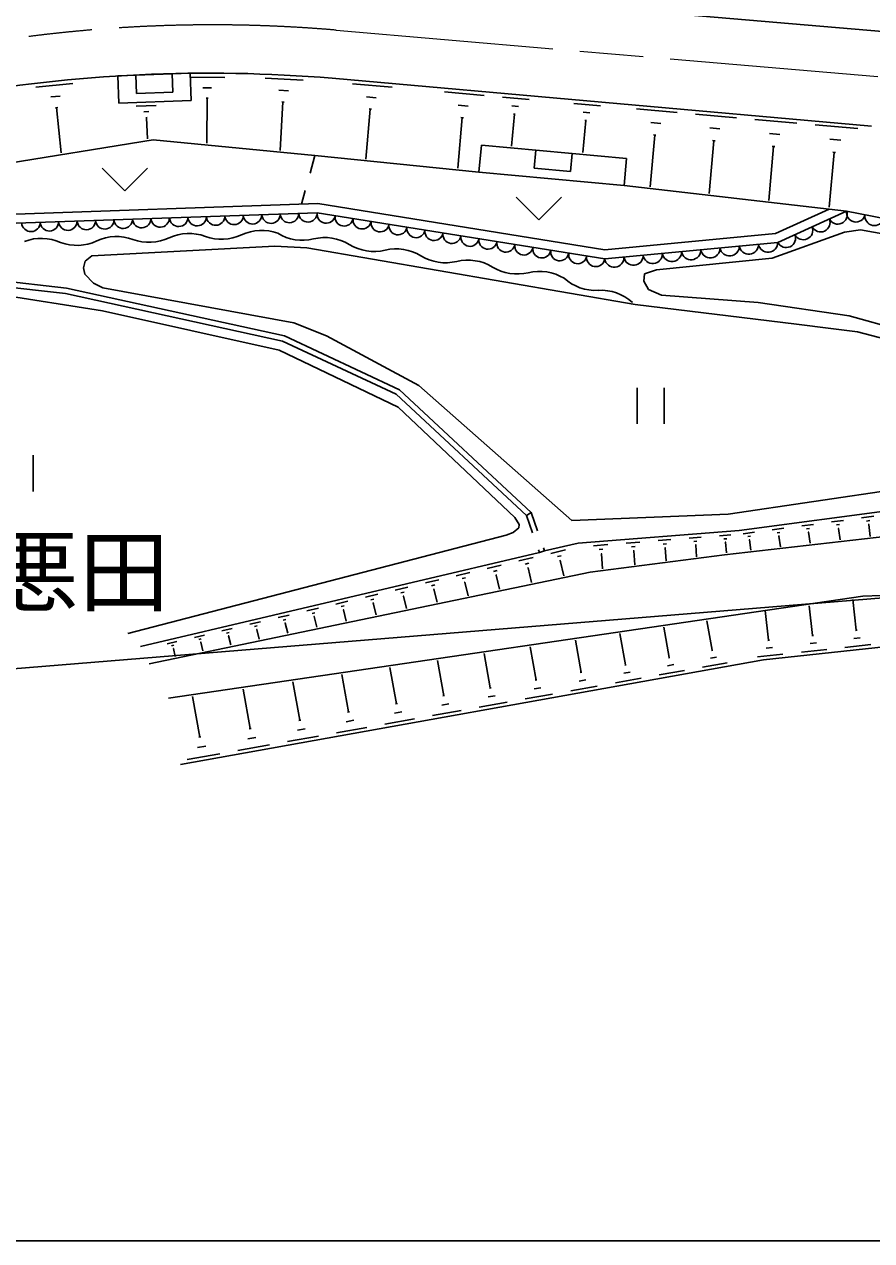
# Model space of a CAD drawing. Units: millimetres, scale not verified. Extents: x 40000 to 680000, y 20000 to 380000.
# Drawn here: x 278934 to 325707, y 205000 to 272180 of the extents above; entities that cross this region are included whole.
import ezdxf
from ezdxf.enums import TextEntityAlignment as Align

# ---------------------------------------------------------------- set-up
doc = ezdxf.new("R2010")
doc.units = ezdxf.units.MM
doc.header["$LTSCALE"] = 1000
doc.linetypes.add('CHAIN', pattern=[18.5, 12, -1.5, 3.5, -1.5])
for name, color, linetype, lineweight in [('M-BGD', 7, 'Continuous', 25), ('M-BMK', 2, 'CHAIN', 13), ('M-STR-STRC', 7, 'Continuous', 25), ('M-TTL-BAND', 7, 'Continuous', 25)]:
    doc.layers.add(name, color=color, linetype=linetype, lineweight=lineweight)
doc.styles.add('ＭＳ ゴシック', font='')
doc.styles.get('ＭＳ ゴシック').set_extended_font_data('MS Gothic')

msp = doc.modelspace()

# ---------------------------------------------------------------- linework, layer by layer
at = {"layer": 'M-BGD'}
for p, q in [((296365, 274348), (326300, 271782)), ((284095, 269326), (288092, 269475)), ((287130, 268439), (287093, 269438)), ((288092, 269475), (288148, 267976)), ((279568, 268707), (281614, 268909)), ((284151, 267827), (284095, 269326)), ((285094, 269363), (285132, 268364)), ((288067, 269261), (289994, 269251)), ((292230, 269212), (294330, 269093)), ((295924, 269203), (325707, 266550)), ((297056, 268902), (299233, 268708)), ((280396, 268169), (280907, 268219)), ((285132, 268364), (287130, 268439)), ((288787, 268679), (289269, 268677)), ((288965, 268100), (289085, 268099)), ((289025, 268100), (289013, 265610)), ((292982, 268537), (293507, 268508)), ((297814, 268176), (298358, 268127)), ((302121, 268450), (304325, 268254)), ((305327, 268165), (306797, 268034)), ((280648, 267574), (280776, 267586)), ((280712, 267580), (280960, 265079)), ((284151, 267827), (288148, 267976)), ((285109, 267663), (286207, 267704)), ((293209, 267893), (293057, 265208)), ((293143, 267896), (293274, 267889)), ((298028, 267498), (297782, 264737)), ((297960, 267504), (298096, 267492)), ((302888, 267716), (303439, 267667)), ((305839, 267675), (306206, 267642)), ((309262, 267814), (310739, 267683)), ((312732, 267505), (314964, 267306)), ((285533, 267349), (285807, 267359)), ((285648, 267023), (285717, 267026)), ((285682, 267024), (285726, 265856)), ((303105, 267030), (302856, 264231)), ((303036, 267036), (303174, 267024)), ((305983, 267217), (305826, 265455)), ((305937, 267221), (306029, 267213)), ((309922, 266863), (309764, 265092)), ((309777, 267322), (310146, 267289)), ((309876, 266867), (309968, 266859)), ((313509, 266761), (314068, 266711)), ((315975, 267216), (318248, 267014)), ((319259, 266924), (321575, 266717)), ((313729, 266066), (313475, 263212)), ((313659, 266073), (313799, 266060)), ((316767, 266458), (317335, 266408)), ((320066, 266152), (320645, 266100)), ((322586, 266627), (324945, 266417)), ((269370, 263086), (286040, 265807)), ((286040, 265807), (294972, 264926)), ((304030, 264014), (304168, 265508)), ((304168, 265508), (312173, 264770)), ((316990, 265751), (316730, 262837)), ((316919, 265757), (317061, 265744)), ((320293, 265431), (320028, 262458)), ((320221, 265437), (320366, 265425)), ((323407, 265841), (323997, 265788)), ((294972, 264926), (294706, 263962)), ((294972, 264926), (304030, 264014)), ((307175, 265231), (307083, 264235)), ((309075, 264051), (309167, 265047)), ((312036, 263276), (312173, 264770)), ((323639, 265107), (323369, 262073)), ((323566, 265114), (323713, 265101)), ((283227, 264233), (284477, 262983)), ((285727, 264233), (284477, 262983)), ((307083, 264235), (309075, 264051)), ((304030, 264014), (312036, 263276)), ((294439, 262998), (294231, 262245)), ((312036, 263276), (324321, 261863)), ((273725, 261536), (295131, 262276)), ((295131, 262276), (310987, 259723)), ((306084, 262629), (307334, 261379)), ((308584, 262629), (307334, 261379)), ((273691, 261035), (295100, 261774)), ((295100, 261774), (310971, 259219)), ((320390, 260628), (323356, 261974)), ((320521, 260138), (324321, 261863)), ((324321, 261863), (340696, 258658)), ((320222, 259258), (324207, 260704)), ((324207, 260704), (325089, 260826)), ((325089, 260826), (340358, 258107)), ((310971, 259219), (320521, 260138)), ((310987, 259723), (320390, 260628)), ((282660, 259400), (282292, 259096)), ((292761, 259936), (282660, 259400)), ((294520, 259831), (292761, 259936)), ((312646, 256701), (294520, 259831)), ((281258, 257609), (269509, 258927)), ((282292, 259096), (282199, 258730)), ((282199, 258730), (282277, 258381)), ((313829, 258628), (320222, 259258)), ((281209, 257313), (269509, 258625)), ((282277, 258381), (282751, 257891)), ((313124, 257998), (313162, 258406)), ((313393, 257525), (313124, 257998)), ((313162, 258406), (313829, 258628)), ((277133, 257329), (283247, 256354)), ((293192, 254689), (281209, 257313)), ((293289, 254975), (281258, 257609)), ((282751, 257891), (283272, 257619)), ((283272, 257619), (293815, 255690)), ((314114, 257220), (313393, 257525)), ((321564, 255622), (312646, 256701)), ((319437, 256810), (314114, 257220)), ((324473, 256073), (319437, 256810)), ((283247, 256354), (293001, 254178)), ((342469, 251037), (324473, 256073)), ((293815, 255690), (295619, 254975)), ((323458, 255385), (321564, 255622)), ((324931, 255201), (323458, 255385)), ((299467, 251747), (293192, 254689)), ((299637, 251998), (293289, 254975)), ((295619, 254975), (300719, 252238)), ((341650, 250689), (324931, 255201)), ((293001, 254178), (299566, 251027)), ((306905, 245215), (299637, 251998)), ((300719, 252238), (309158, 244769)), ((312755, 252108), (312755, 250108)), ((314255, 252108), (314255, 250108)), ((306646, 245046), (299467, 251747)), ((299566, 251027), (306018, 244950)), ((279423, 248376), (279423, 246376)), ((317793, 245130), (328463, 246713)), ((318393, 244217), (335270, 246469)), ((306646, 245046), (306905, 245215)), ((306905, 245215), (307261, 244202)), ((306018, 244950), (306247, 244554)), ((306247, 244554), (306222, 244363)), ((306646, 245046), (306978, 244103)), ((309158, 244769), (317793, 245130)), ((334674, 244838), (317591, 242871)), ((322501, 244563), (321847, 244476)), ((324159, 244784), (323490, 244695)), ((323934, 244550), (323767, 244528)), ((325831, 245007), (325147, 244916)), ((325602, 244768), (325431, 244745)), ((325565, 244554), (325522, 244549)), ((325543, 244551), (325631, 243897)), ((305536, 243957), (284643, 238537)), ((305917, 244122), (305536, 243957)), ((306222, 244363), (305917, 244122)), ((309515, 243518), (318393, 244217)), ((317930, 243980), (317300, 243930)), ((319231, 244127), (318607, 244044)), ((319022, 243908), (318866, 243887)), ((320859, 244344), (320220, 244259)), ((320645, 244120), (320485, 244099)), ((320611, 243921), (320571, 243915)), ((320591, 243918), (320670, 243326)), ((322282, 244334), (322119, 244312)), ((322247, 244130), (322206, 244124)), ((322227, 244127), (322308, 243515)), ((323899, 244341), (323857, 244336)), ((323878, 244338), (323962, 243705)), ((307593, 243259), (307649, 243100)), ((307649, 243100), (309515, 243518)), ((311152, 243446), (310357, 243384)), ((312910, 243585), (312159, 243525)), ((312646, 243337), (312458, 243322)), ((314625, 243720), (313916, 243664)), ((314376, 243486), (314199, 243472)), ((314326, 243268), (314282, 243265)), ((314304, 243266), (314360, 242555)), ((316298, 243851), (315630, 243799)), ((316063, 243631), (315896, 243618)), ((316016, 243426), (315975, 243423)), ((315995, 243424), (316047, 242772)), ((317709, 243772), (317551, 243760)), ((317665, 243579), (317625, 243576)), ((317645, 243577), (317692, 242983)), ((318989, 243713), (318950, 243708)), ((318969, 243710), (319045, 243139)), ((307366, 243000), (285339, 237823)), ((307025, 242726), (306230, 242539)), ((307310, 243160), (307366, 243000)), ((307366, 243000), (307649, 243100)), ((308812, 243147), (307993, 242954)), ((308563, 242829), (308358, 242781)), ((308544, 242565), (308493, 242553)), ((308518, 242559), (308717, 241715)), ((317591, 242871), (310162, 241913)), ((310873, 243184), (310674, 243168)), ((310817, 242940), (310767, 242936)), ((310792, 242938), (310858, 242104)), ((312593, 243106), (312546, 243102)), ((312570, 243104), (312631, 242332)), ((285831, 236866), (310162, 241913)), ((303522, 241901), (302774, 241725)), ((305262, 242311), (304490, 242129)), ((305027, 242011), (304834, 241966)), ((306783, 242417), (306584, 242370)), ((306765, 242161), (306715, 242149)), ((306740, 242155), (306931, 241345)), ((301806, 241497), (301081, 241326)), ((301585, 241215), (301404, 241172)), ((303295, 241610), (303108, 241566)), ((303277, 241369), (303231, 241358)), ((303254, 241364), (303430, 240619)), ((305009, 241763), (304961, 241751)), ((304985, 241757), (305168, 240979)), ((346010, 241384), (325215, 240602)), ((325215, 240602), (286884, 234961)), ((298441, 240704), (297761, 240544)), ((300112, 241098), (299410, 240932)), ((299898, 240825), (299723, 240784)), ((299882, 240599), (299838, 240588)), ((299860, 240594), (300021, 239911)), ((301568, 240981), (301523, 240971)), ((301546, 240976), (301714, 240263)), ((295165, 239932), (294529, 239783)), ((296792, 240316), (296134, 240161)), ((296592, 240060), (296427, 240021)), ((296577, 239848), (296536, 239839)), ((296556, 239843), (296702, 239223)), ((298234, 240440), (298064, 240400)), ((298218, 240221), (298176, 240211)), ((298197, 240216), (298350, 239565)), ((322445, 238425), (322265, 240067)), ((324855, 238711), (324667, 240420)), ((291976, 239181), (291382, 239041)), ((293560, 239554), (292945, 239410)), ((293373, 239316), (293219, 239279)), ((294972, 239685), (294813, 239648)), ((294957, 239481), (294917, 239471)), ((294937, 239476), (295076, 238886)), ((316906, 237609), (316614, 239235)), ((320015, 238158), (319835, 239800)), ((290413, 238813), (289841, 238678)), ((290239, 238591), (290096, 238557)), ((291795, 238951), (291647, 238916)), ((291782, 238760), (291745, 238751)), ((291763, 238755), (291888, 238224)), ((293359, 239118), (293320, 239109)), ((293339, 239113), (293471, 238553)), ((312120, 236797), (311809, 238528)), ((314531, 237206), (314231, 238884)), ((335779, 238834), (319734, 237073)), ((324900, 238716), (324810, 238706)), ((287349, 238092), (286818, 237966)), ((287188, 237885), (287055, 237854)), ((288871, 238450), (288319, 238320)), ((288703, 238236), (288565, 238203)), ((288690, 238058), (288656, 238050)), ((288673, 238054), (288785, 237581)), ((290226, 238406), (290190, 238398)), ((290208, 238402), (290326, 237900)), ((309670, 236381), (309350, 238166)), ((320059, 238163), (319971, 238153)), ((322667, 238023), (322316, 237984)), ((322489, 238429), (322401, 238420)), ((325670, 237926), (324229, 237768)), ((325082, 238299), (324722, 238259)), ((287175, 237714), (287142, 237706)), ((287159, 237710), (287264, 237265)), ((304653, 235530), (304313, 237425)), ((307181, 235959), (306851, 237798)), ((314575, 237214), (314488, 237199)), ((317148, 237233), (316809, 237172)), ((316948, 237617), (316863, 237602)), ((320810, 237392), (319406, 237238)), ((320237, 237756), (319886, 237717)), ((323240, 237659), (321836, 237505)), ((319734, 237073), (287547, 231301)), ((299477, 234651), (299117, 236660)), ((302085, 235094), (301735, 237046)), ((312164, 236805), (312075, 236789)), ((315378, 236495), (313985, 236245)), ((314781, 236820), (314432, 236757)), ((317730, 236917), (316373, 236674)), ((294136, 233745), (293755, 235871)), ((296827, 234202), (296457, 236269)), ((307228, 235967), (307134, 235950)), ((309932, 235973), (309565, 235908)), ((309716, 236390), (309624, 236373)), ((312989, 236067), (311558, 235810)), ((312376, 236400), (312018, 236336)), ((291402, 233281), (291010, 235467)), ((304702, 235539), (304605, 235521)), ((308097, 235189), (306589, 234919)), ((307451, 235540), (307074, 235473)), ((310563, 235631), (309093, 235368)), ((288625, 232810), (288222, 235057)), ((299528, 234661), (299426, 234642)), ((302369, 234654), (301972, 234582)), ((302135, 235103), (302036, 235085)), ((305593, 234740), (304046, 234463)), ((304930, 235100), (304543, 235031)), ((296879, 234211), (296775, 234192)), ((300466, 233821), (298838, 233529)), ((299768, 234200), (299361, 234127)), ((303050, 234284), (301463, 234000)), ((291457, 233291), (291347, 233271)), ((294442, 233270), (294014, 233193)), ((294189, 233755), (294082, 233735)), ((297841, 233350), (296172, 233051)), ((297126, 233739), (296708, 233664)), ((288681, 232820), (288569, 232800)), ((291715, 232794), (291277, 232716)), ((295175, 232872), (293465, 232565)), ((289716, 231893), (287920, 231571)), ((288946, 232311), (288497, 232231)), ((292467, 232386), (290714, 232072))]:
    msp.add_line(p, q, dxfattribs=at)
for centre, radius, start, end in [((289156, 187178), 82304, 85.28343, 100.09355), ((282356, 261344), 510, 183.10591, 0.85222), ((283375, 261379), 510, 183.10591, 0.85222), ((284395, 261415), 510, 183.10591, 0.85222), ((285414, 261450), 510, 183.10591, 0.85222), ((286434, 261485), 510, 183.10591, 0.85222), ((287453, 261520), 510, 183.10591, 0.85222), ((288473, 261556), 510, 183.10591, 0.85222), ((289492, 261591), 510, 183.10591, 0.85222), ((290512, 261626), 510, 183.10591, 0.85222), ((291531, 261661), 510, 183.10591, 0.85222), ((292551, 261696), 510, 183.10591, 0.85222), ((293570, 261732), 510, 183.10591, 0.85222), ((294589, 261767), 510, 183.10591, 0.85222), ((295596, 261697), 502, 171.12349, 350.58235), ((296588, 261537), 502, 171.12349, 350.58235), ((297580, 261378), 502, 171.12349, 350.58235), ((322887, 261236), 522, 206.80091, 22.03072), ((323837, 261667), 522, 206.80091, 22.03072), ((324837, 261784), 522, 171.27964, 346.57309), ((325861, 261584), 522, 171.27964, 346.57309), ((279298, 261238), 510, 183.10591, 0.85222), ((280317, 261274), 510, 183.10591, 0.85222), ((281337, 261309), 510, 183.10591, 0.85222), ((292024, 258199), 2600, 69.80558, 115.04531), ((298572, 261218), 502, 171.12349, 350.58235), ((299564, 261058), 502, 171.12349, 350.58235), ((300556, 260898), 502, 171.12349, 350.58235), ((301548, 260739), 502, 171.12349, 350.58235), ((321937, 260805), 522, 206.80091, 22.03072), ((279866, 257760), 2600, 65.77054, 111.01027), ((281830, 262571), 2600, 249.80558, 295.04531), ((284032, 257860), 2600, 69.80558, 115.04531), ((285827, 262741), 2600, 249.80558, 295.04531), ((288028, 258030), 2600, 69.80558, 115.04531), ((289823, 262910), 2600, 249.80558, 295.04531), ((294283, 262854), 2600, 238.43789, 283.67762), ((295512, 257802), 2600, 58.43789, 103.67762), ((298234, 262233), 2600, 238.43789, 283.67762), ((302540, 260579), 502, 171.12349, 350.58235), ((303532, 260419), 502, 171.12349, 350.58235), ((304524, 260259), 502, 171.12349, 350.58235), ((305516, 260100), 502, 171.12349, 350.58235), ((306508, 259940), 502, 171.12349, 350.58235), ((318926, 260018), 534, 189.03988, 1.95502), ((319987, 260120), 534, 189.03988, 1.95502), ((320987, 260373), 522, 206.80091, 22.03072), ((299464, 257180), 2600, 58.43789, 103.67762), ((302186, 261611), 2600, 238.43789, 283.67762), ((307500, 259780), 502, 171.12349, 350.58235), ((308491, 259621), 502, 171.12349, 350.58235), ((309483, 259461), 502, 171.12349, 350.58235), ((310475, 259301), 502, 171.12349, 350.58235), ((311498, 259303), 534, 189.03988, 1.95502), ((312560, 259405), 534, 189.03988, 1.95502), ((313621, 259507), 534, 189.03988, 1.95502), ((314682, 259609), 534, 189.03988, 1.95502), ((315743, 259711), 534, 189.03988, 1.95502), ((316804, 259813), 534, 189.03988, 1.95502), ((317865, 259916), 534, 189.03988, 1.95502), ((303415, 256558), 2600, 58.43789, 103.67762), ((306137, 260989), 2600, 238.43789, 283.67762), ((307367, 255937), 2600, 58.43789, 103.67762), ((310467, 260084), 2600, 227.99956, 273.23929), ((310761, 254892), 2600, 47.99956, 93.23929)]:
    msp.add_arc(centre, radius, start, end, dxfattribs=at)
for points, knots in [([(210603, 314567), (211998, 311458), (212458, 310509), (213900, 308046), (215634, 305086), (216903, 303613), (218956, 300865), (220357, 298989), (221061, 297857), (222693, 296176), (224291, 294530), (225364, 293791), (227162, 292366), (229603, 290433), (231012, 289394), (233610, 287677), (235759, 286256), (237013, 285521), (239324, 284380), (242112, 283004), (243776, 282434), (246725, 281449), (249227, 280614), (250670, 280262), (253245, 279691), (255657, 279156), (257026, 278929), (259473, 278592), (262207, 278215), (263756, 278143), (266507, 277932), (268880, 277751), (270211, 277666), (272588, 277566), (274591, 277482), (275713, 277447), (277717, 277420), (279148, 277400), (279950, 277431), (281381, 277420), (282926, 277407), (283793, 277420), (285337, 277346), (289349, 277155), (291578, 276673), (295595, 276614), (298176, 276575), (299607, 277044), (302189, 277053), (304511, 277061), (305806, 276839), (308124, 276687), (311473, 276468), (313346, 276299), (316696, 276101), (319127, 275957), (320495, 275983), (322924, 275808), (325591, 275615), (327083, 275466), (329738, 275148), (333210, 274732), (335171, 274570), (338603, 273903), (341179, 273402), (342552, 272808), (345124, 272291), (347227, 271868), (348412, 271631), (350546, 271412), (352770, 271183), (354026, 271115), (356261, 271118), (359817, 271125), (361813, 271299), (365346, 271705), (367884, 271996), (369322, 272158), (371794, 272804), (373659, 273291), (374691, 273632), (376483, 274342), (377923, 274913), (378645, 275428), (380073, 276027), (382032, 276850), (383129, 277321), (385143, 278000), (386273, 278380), (386655, 278508), (388054, 278917)], [0, 0, 0, 0, 1, 1, 1, 2, 2, 2, 3, 3, 3, 4, 4, 4, 5, 5, 5, 6, 6, 6, 7, 7, 7, 8, 8, 8, 9, 9, 9, 10, 10, 10, 11, 11, 11, 12, 12, 12, 13, 13, 13, 14, 14, 14, 15, 15, 15, 16, 16, 16, 17, 17, 17, 18, 18, 18, 19, 19, 19, 20, 20, 20, 21, 21, 21, 22, 22, 22, 23, 23, 23, 24, 24, 24, 25, 25, 25, 26, 26, 26, 27, 27, 27, 28, 28, 28, 29, 29, 29, 30, 30, 30, 30]), ([(263678, 276107), (265212, 275974), (266789, 275865), (268753, 275760), (270772, 275651), (271908, 275651), (273930, 275698), (275594, 275737), (276519, 275904), (278183, 275944), (281552, 276026), (283442, 276024), (286812, 275944), (289196, 275888), (290530, 275795), (292914, 275698), (295273, 275602), (296594, 275543), (298954, 275451), (302252, 275323), (304101, 275291), (307398, 275143), (309276, 275059), (310327, 274990), (312205, 274897), (314251, 274795), (315396, 274708), (317444, 274650), (318431, 274622), (318987, 274723), (319971, 274650), (321883, 274509), (322933, 274228), (324840, 274034), (326787, 273836), (327895, 273881), (329833, 273602), (332193, 273263), (333470, 272823), (335811, 272370), (338333, 271881), (339764, 271703), (342283, 271199), (344265, 270802), (345357, 270494), (347337, 270089), (349210, 269706), (350246, 269392), (352144, 269165), (353914, 268952), (354923, 269043), (356705, 269041), (359860, 269038), (361643, 268942), (364779, 269288), (367225, 269558), (368569, 269939), (370943, 270582), (372964, 271130), (374069, 271532), (376059, 272185), (377370, 272615), (378112, 272840), (379407, 273318), (380141, 273588), (380381, 273677), (381278, 274033)], [0, 0, 0, 0, 1, 1, 1, 2, 2, 2, 3, 3, 3, 4, 4, 4, 5, 5, 5, 6, 6, 6, 7, 7, 7, 8, 8, 8, 9, 9, 9, 10, 10, 10, 11, 11, 11, 12, 12, 12, 13, 13, 13, 14, 14, 14, 15, 15, 15, 16, 16, 16, 17, 17, 17, 18, 18, 18, 19, 19, 19, 20, 20, 20, 21, 21, 21, 22, 22, 22, 22])]:
    msp.add_open_spline(points, degree=3, knots=knots, dxfattribs=at)
at = {"layer": 'M-BMK'}
msp.add_line((296152, 271858), (326042, 269295), dxfattribs=at)
msp.add_arc((289317, 192150), 80000, 85.09935, 100.85547, dxfattribs=at)
at = {"layer": 'M-STR-STRC'}
msp.add_line((410065, 247348), (264109, 235420), dxfattribs=at)
at = {"layer": 'M-TTL-BAND'}
msp.add_line((40000, 205000), (579000, 205000), dxfattribs=at)

# ---------------------------------------------------------------- texts
at = {"layer": 'M-BGD', "style": 'ＭＳ ゴシック'}
msp.add_text('字悪田', height=3666, dxfattribs=at).set_placement((279433, 241948), align=Align.MIDDLE_CENTER)

doc.saveas('drawing.dxf')
